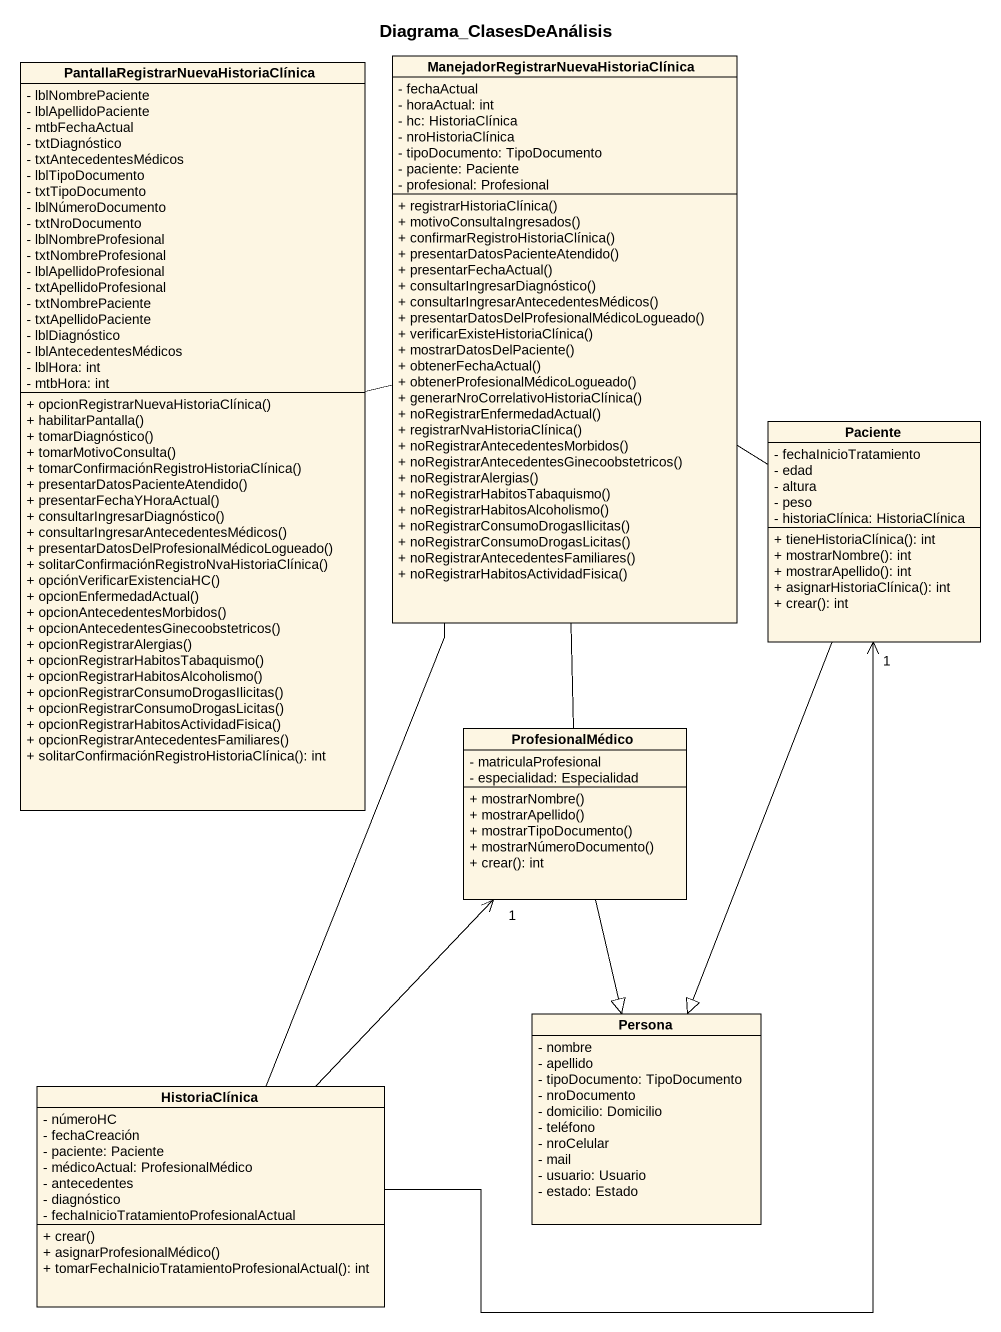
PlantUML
@startuml
title Diagrama_ClasesDeAnálisis
hide circle
hide empty members
skinparam classAttributeIconSize 0
class "PantallaRegistrarNuevaHistoriaClínica" as PantallaRegistrarNuevaHistor {
  - lblNombrePaciente
  - lblApellidoPaciente
  - mtbFechaActual
  - txtDiagnóstico
  - txtAntecedentesMédicos
  - lblTipoDocumento
  - txtTipoDocumento
  - lblNúmeroDocumento
  - txtNroDocumento
  - lblNombreProfesional
  - txtNombreProfesional
  - lblApellidoProfesional
  - txtApellidoProfesional
  - txtNombrePaciente
  - txtApellidoPaciente
  - lblDiagnóstico
  - lblAntecedentesMédicos
  - lblHora: int
  - mtbHora: int
  + opcionRegistrarNuevaHistoriaClínica()
  + habilitarPantalla()
  + tomarDiagnóstico()
  + tomarMotivoConsulta()
  + tomarConfirmaciónRegistroHistoriaClínica()
  + presentarDatosPacienteAtendido()
  + presentarFechaYHoraActual()
  + consultarIngresarDiagnóstico()
  + consultarIngresarAntecedentesMédicos()
  + presentarDatosDelProfesionalMédicoLogueado()
  + solitarConfirmaciónRegistroNvaHistoriaClínica()
  + opciónVerificarExistenciaHC()
  + opcionEnfermedadActual()
  + opcionAntecedentesMorbidos()
  + opcionAntecedentesGinecoobstetricos()
  + opcionRegistrarAlergias()
  + opcionRegistrarHabitosTabaquismo()
  + opcionRegistrarHabitosAlcoholismo()
  + opcionRegistrarConsumoDrogasIlicitas()
  + opcionRegistrarConsumoDrogasLicitas()
  + opcionRegistrarHabitosActividadFisica()
  + opcionRegistrarAntecedentesFamiliares()
  + solitarConfirmaciónRegistroHistoriaClínica(): int
}
class "ManejadorRegistrarNuevaHistoriaClínica" as ManejadorRegistrarNuevaHisto {
  - fechaActual
  - horaActual: int
  - hc: HistoriaClínica
  - nroHistoriaClínica
  - tipoDocumento: TipoDocumento
  - paciente: Paciente
  - profesional: Profesional
  + registrarHistoriaClínica()
  + motivoConsultaIngresados()
  + confirmarRegistroHistoriaClínica()
  + presentarDatosPacienteAtendido()
  + presentarFechaActual()
  + consultarIngresarDiagnóstico()
  + consultarIngresarAntecedentesMédicos()
  + presentarDatosDelProfesionalMédicoLogueado()
  + verificarExisteHistoriaClínica()
  + mostrarDatosDelPaciente()
  + obtenerFechaActual()
  + obtenerProfesionalMédicoLogueado()
  + generarNroCorrelativoHistoriaClínica()
  + noRegistrarEnfermedadActual()
  + registrarNvaHistoriaClínica()
  + noRegistrarAntecedentesMorbidos()
  + noRegistrarAntecedentesGinecoobstetricos()
  + noRegistrarAlergias()
  + noRegistrarHabitosTabaquismo()
  + noRegistrarHabitosAlcoholismo()
  + noRegistrarConsumoDrogasIlicitas()
  + noRegistrarConsumoDrogasLicitas()
  + noRegistrarAntecedentesFamiliares()
  + noRegistrarHabitosActividadFisica()
}
class Paciente {
  - fechaInicioTratamiento
  - edad
  - altura
  - peso
  - historiaClínica: HistoriaClínica
  + tieneHistoriaClínica(): int
  + mostrarNombre(): int
  + mostrarApellido(): int
  + asignarHistoriaClínica(): int
  + crear(): int
}
class ProfesionalMédico {
  - matriculaProfesional
  - especialidad: Especialidad
  + mostrarNombre()
  + mostrarApellido()
  + mostrarTipoDocumento()
  + mostrarNúmeroDocumento()
  + crear(): int
}
class Persona {
  - nombre
  - apellido
  - tipoDocumento: TipoDocumento
  - nroDocumento
  - domicilio: Domicilio
  - teléfono
  - nroCelular
  - mail
  - usuario: Usuario
  - estado: Estado
}
class HistoriaClínica {
  - númeroHC
  - fechaCreación
  - paciente: Paciente
  - médicoActual: ProfesionalMédico
  - antecedentes
  - diagnóstico
  - fechaInicioTratamientoProfesionalActual
  + crear()
  + asignarProfesionalMédico()
  + tomarFechaInicioTratamientoProfesionalActual(): int
}
PantallaRegistrarNuevaHistor -right- ManejadorRegistrarNuevaHisto
ManejadorRegistrarNuevaHisto -- Paciente
ManejadorRegistrarNuevaHisto -- ProfesionalMédico
ManejadorRegistrarNuevaHisto -- HistoriaClínica
Paciente --|> Persona
ProfesionalMédico --|> Persona
HistoriaClínica -up-> "1" Paciente
HistoriaClínica -up-> "1" ProfesionalMédico
@enduml
